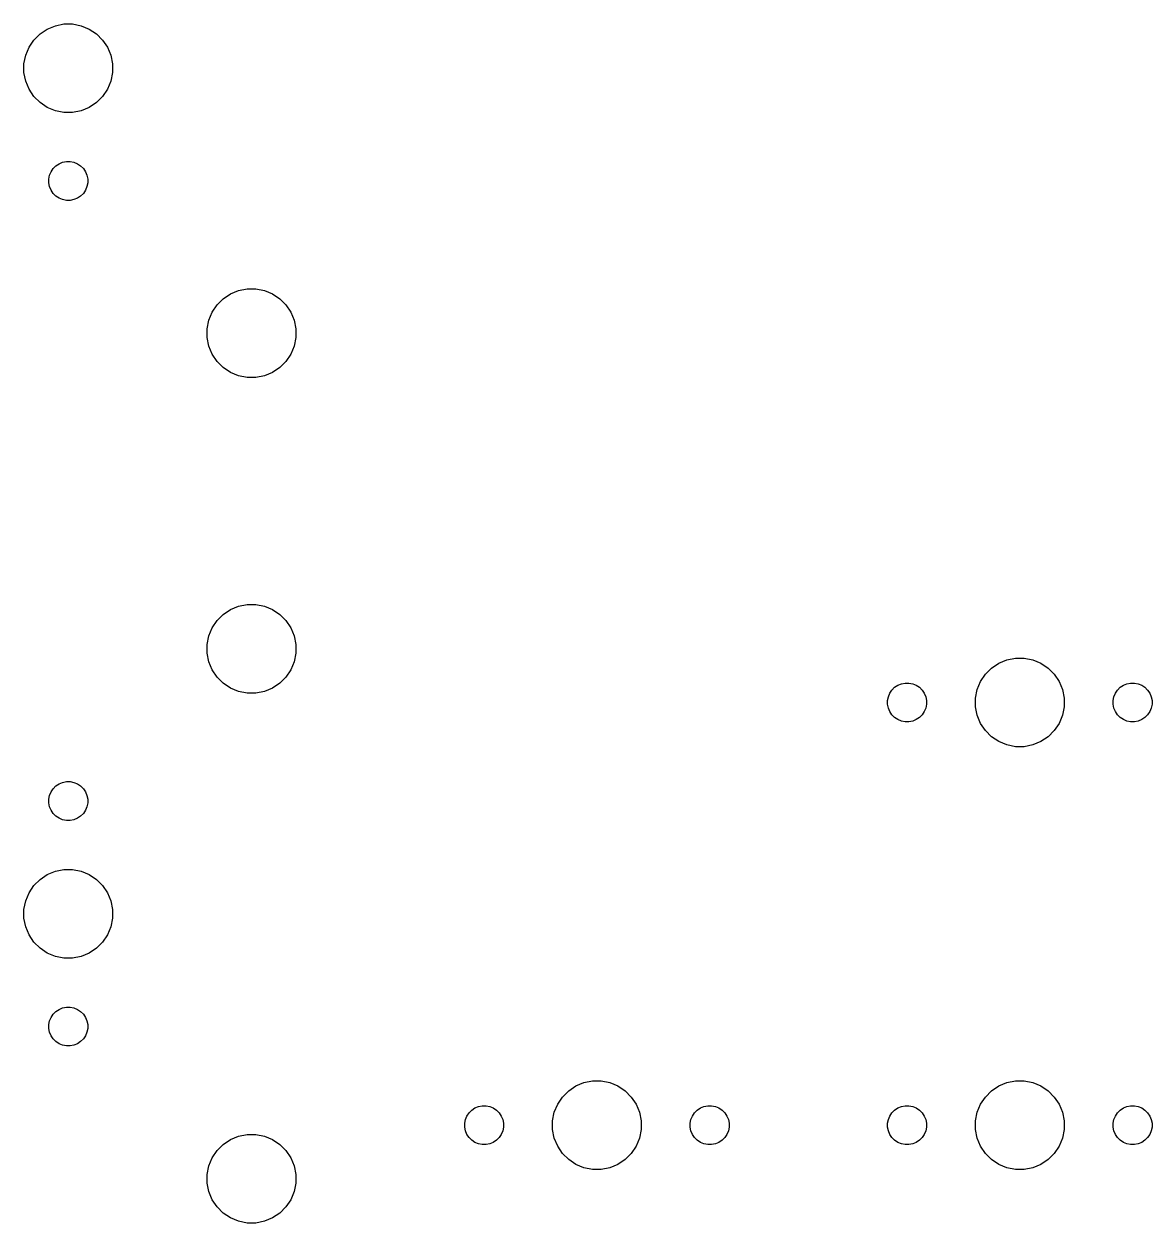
# Model space of a CAD drawing. Extents: x -662 to -203, y -195 to -58.
# Drawn here: x -601.3 to -550.5, y -168.8 to -114.7 of the extents above; entities that cross this region are included whole.
import ezdxf

# ---------------------------------------------------------------- set-up
doc = ezdxf.new("R2010")
doc.units = 0
doc.layers.add('BLACK', color=7, linetype='CONTINUOUS')

msp = doc.modelspace()

# ---------------------------------------------------------------- linework, layer by layer
at = {"layer": 'BLACK', "linetype": 'CONTINUOUS'}
for p, q in [((-600.546, -115.177), (-600.219, -114.959)), ((-600.219, -114.959), (-599.856, -114.808)), ((-599.856, -114.808), (-599.471, -114.732)), ((-599.471, -114.732), (-599.079, -114.732)), ((-599.079, -114.732), (-598.693, -114.808)), ((-598.693, -114.808), (-598.33, -114.959)), ((-598.33, -114.959), (-598.004, -115.177)), ((-601.042, -115.781), (-600.824, -115.455)), ((-600.824, -115.455), (-600.546, -115.177)), ((-598.004, -115.177), (-597.726, -115.455)), ((-597.726, -115.455), (-597.508, -115.781)), ((-601.269, -116.529), (-601.192, -116.144)), ((-601.192, -116.144), (-601.042, -115.781)), ((-597.508, -115.781), (-597.358, -116.144)), ((-597.358, -116.144), (-597.281, -116.529)), ((-601.269, -116.922), (-601.269, -116.529)), ((-597.281, -116.529), (-597.281, -116.922)), ((-601.192, -117.307), (-601.269, -116.922)), ((-597.281, -116.922), (-597.358, -117.307)), ((-601.042, -117.67), (-601.192, -117.307)), ((-600.824, -117.997), (-601.042, -117.67)), ((-597.508, -117.67), (-597.726, -117.997)), ((-597.358, -117.307), (-597.508, -117.67)), ((-600.546, -118.274), (-600.824, -117.997)), ((-600.219, -118.493), (-600.546, -118.274)), ((-598.004, -118.274), (-598.33, -118.493)), ((-597.726, -117.997), (-598.004, -118.274)), ((-599.856, -118.643), (-600.219, -118.493)), ((-599.471, -118.72), (-599.856, -118.643)), ((-599.079, -118.72), (-599.471, -118.72)), ((-598.693, -118.643), (-599.079, -118.72)), ((-598.33, -118.493), (-598.693, -118.643)), ((-599.689, -121.03), (-599.53, -120.964)), ((-599.53, -120.964), (-599.361, -120.931)), ((-599.361, -120.931), (-599.189, -120.931)), ((-599.189, -120.931), (-599.02, -120.964)), ((-599.02, -120.964), (-598.86, -121.03)), ((-600.15, -121.72), (-600.116, -121.55)), ((-600.116, -121.55), (-600.05, -121.391)), ((-600.05, -121.391), (-599.955, -121.248)), ((-599.955, -121.248), (-599.833, -121.126)), ((-599.833, -121.126), (-599.689, -121.03)), ((-598.86, -121.03), (-598.717, -121.126)), ((-598.717, -121.126), (-598.595, -121.248)), ((-598.595, -121.248), (-598.499, -121.391)), ((-598.499, -121.391), (-598.434, -121.55)), ((-598.434, -121.55), (-598.4, -121.72)), ((-600.15, -121.892), (-600.15, -121.72)), ((-600.116, -122.061), (-600.15, -121.892)), ((-600.05, -122.22), (-600.116, -122.061)), ((-598.434, -122.061), (-598.499, -122.22)), ((-598.4, -121.892), (-598.434, -122.061)), ((-598.4, -121.72), (-598.4, -121.892)), ((-599.955, -122.363), (-600.05, -122.22)), ((-599.833, -122.485), (-599.955, -122.363)), ((-599.689, -122.581), (-599.833, -122.485)), ((-599.53, -122.647), (-599.689, -122.581)), ((-598.86, -122.581), (-599.02, -122.647)), ((-598.717, -122.485), (-598.86, -122.581)), ((-598.595, -122.363), (-598.717, -122.485)), ((-598.499, -122.22), (-598.595, -122.363)), ((-599.361, -122.681), (-599.53, -122.647)), ((-599.189, -122.681), (-599.361, -122.681)), ((-599.02, -122.647), (-599.189, -122.681)), ((-592.291, -127.115), (-591.964, -126.897)), ((-591.964, -126.897), (-591.601, -126.746)), ((-591.601, -126.746), (-591.216, -126.67)), ((-591.216, -126.67), (-590.824, -126.67)), ((-590.824, -126.67), (-590.438, -126.746)), ((-590.438, -126.746), (-590.075, -126.897)), ((-590.075, -126.897), (-589.749, -127.115)), ((-592.787, -127.719), (-592.569, -127.393)), ((-592.569, -127.393), (-592.291, -127.115)), ((-589.749, -127.115), (-589.471, -127.393)), ((-589.471, -127.393), (-589.253, -127.719)), ((-592.937, -128.082), (-592.787, -127.719)), ((-589.253, -127.719), (-589.103, -128.082)), ((-593.014, -128.467), (-592.937, -128.082)), ((-593.014, -128.86), (-593.014, -128.467)), ((-589.103, -128.082), (-589.026, -128.467)), ((-589.026, -128.467), (-589.026, -128.86)), ((-592.937, -129.245), (-593.014, -128.86)), ((-589.026, -128.86), (-589.103, -129.245)), ((-592.787, -129.608), (-592.937, -129.245)), ((-592.569, -129.935), (-592.787, -129.608)), ((-589.253, -129.608), (-589.471, -129.935)), ((-589.103, -129.245), (-589.253, -129.608)), ((-592.291, -130.212), (-592.569, -129.935)), ((-589.471, -129.935), (-589.749, -130.212)), ((-591.964, -130.431), (-592.291, -130.212)), ((-591.601, -130.581), (-591.964, -130.431)), ((-591.216, -130.658), (-591.601, -130.581)), ((-590.824, -130.658), (-591.216, -130.658)), ((-590.438, -130.581), (-590.824, -130.658)), ((-590.075, -130.431), (-590.438, -130.581)), ((-589.749, -130.212), (-590.075, -130.431)), ((-591.964, -141.121), (-591.601, -140.97)), ((-591.601, -140.97), (-591.216, -140.894)), ((-591.216, -140.894), (-590.824, -140.894)), ((-590.824, -140.894), (-590.438, -140.97)), ((-590.438, -140.97), (-590.075, -141.121)), ((-592.569, -141.617), (-592.291, -141.339)), ((-592.291, -141.339), (-591.964, -141.121)), ((-590.075, -141.121), (-589.749, -141.339)), ((-589.749, -141.339), (-589.471, -141.617)), ((-592.937, -142.306), (-592.787, -141.943)), ((-592.787, -141.943), (-592.569, -141.617)), ((-589.471, -141.617), (-589.253, -141.943)), ((-589.253, -141.943), (-589.103, -142.306)), ((-593.014, -142.691), (-592.937, -142.306)), ((-589.103, -142.306), (-589.026, -142.691)), ((-593.014, -143.084), (-593.014, -142.691)), ((-592.937, -143.469), (-593.014, -143.084)), ((-589.026, -143.084), (-589.103, -143.469)), ((-589.026, -142.691), (-589.026, -143.084)), ((-592.787, -143.832), (-592.937, -143.469)), ((-589.103, -143.469), (-589.253, -143.832)), ((-557.683, -143.752), (-557.357, -143.534)), ((-557.357, -143.534), (-556.994, -143.383)), ((-556.994, -143.383), (-556.609, -143.307)), ((-556.609, -143.307), (-556.216, -143.307)), ((-556.216, -143.307), (-555.831, -143.383)), ((-555.831, -143.383), (-555.468, -143.534)), ((-555.468, -143.534), (-555.141, -143.752)), ((-592.569, -144.159), (-592.787, -143.832)), ((-592.291, -144.436), (-592.569, -144.159)), ((-589.471, -144.159), (-589.749, -144.436)), ((-589.253, -143.832), (-589.471, -144.159)), ((-558.179, -144.356), (-557.961, -144.03)), ((-557.961, -144.03), (-557.683, -143.752)), ((-555.141, -143.752), (-554.864, -144.03)), ((-554.864, -144.03), (-554.645, -144.356)), ((-591.964, -144.655), (-592.291, -144.436)), ((-591.601, -144.805), (-591.964, -144.655)), ((-590.075, -144.655), (-590.438, -144.805)), ((-589.749, -144.436), (-590.075, -144.655)), ((-562.268, -144.886), (-562.172, -144.743)), ((-562.172, -144.743), (-562.05, -144.621)), ((-562.05, -144.621), (-561.907, -144.525)), ((-561.907, -144.525), (-561.748, -144.459)), ((-561.748, -144.459), (-561.579, -144.426)), ((-561.579, -144.426), (-561.406, -144.426)), ((-561.406, -144.426), (-561.237, -144.459)), ((-561.237, -144.459), (-561.078, -144.525)), ((-561.078, -144.525), (-560.935, -144.621)), ((-560.935, -144.621), (-560.813, -144.743)), ((-560.813, -144.743), (-560.717, -144.886)), ((-558.406, -145.104), (-558.33, -144.719)), ((-558.33, -144.719), (-558.179, -144.356)), ((-554.645, -144.356), (-554.495, -144.719)), ((-554.495, -144.719), (-554.418, -145.104)), ((-552.108, -144.886), (-552.012, -144.743)), ((-552.012, -144.743), (-551.89, -144.621)), ((-551.89, -144.621), (-551.747, -144.525)), ((-551.747, -144.525), (-551.588, -144.459)), ((-551.588, -144.459), (-551.419, -144.426)), ((-551.419, -144.426), (-551.246, -144.426)), ((-551.246, -144.426), (-551.077, -144.459)), ((-551.077, -144.459), (-550.918, -144.525)), ((-550.918, -144.525), (-550.775, -144.621)), ((-550.775, -144.621), (-550.653, -144.743)), ((-550.653, -144.743), (-550.557, -144.886)), ((-591.216, -144.882), (-591.601, -144.805)), ((-590.824, -144.882), (-591.216, -144.882)), ((-590.438, -144.805), (-590.824, -144.882)), ((-562.367, -145.215), (-562.334, -145.045)), ((-562.367, -145.387), (-562.367, -145.215)), ((-562.334, -145.045), (-562.268, -144.886)), ((-560.717, -144.886), (-560.651, -145.045)), ((-560.651, -145.045), (-560.617, -145.215)), ((-560.617, -145.215), (-560.617, -145.387)), ((-558.406, -145.497), (-558.406, -145.104)), ((-554.418, -145.104), (-554.418, -145.497)), ((-552.207, -145.215), (-552.174, -145.045)), ((-552.207, -145.387), (-552.207, -145.215)), ((-552.174, -145.045), (-552.108, -144.886)), ((-550.557, -144.886), (-550.491, -145.045)), ((-550.491, -145.045), (-550.457, -145.215)), ((-550.457, -145.215), (-550.457, -145.387)), ((-562.334, -145.556), (-562.367, -145.387)), ((-562.268, -145.715), (-562.334, -145.556)), ((-562.172, -145.858), (-562.268, -145.715)), ((-562.05, -145.98), (-562.172, -145.858)), ((-560.813, -145.858), (-560.935, -145.98)), ((-560.717, -145.715), (-560.813, -145.858)), ((-560.651, -145.556), (-560.717, -145.715)), ((-560.617, -145.387), (-560.651, -145.556)), ((-558.33, -145.882), (-558.406, -145.497)), ((-554.418, -145.497), (-554.495, -145.882)), ((-552.174, -145.556), (-552.207, -145.387)), ((-552.108, -145.715), (-552.174, -145.556)), ((-552.012, -145.858), (-552.108, -145.715)), ((-551.89, -145.98), (-552.012, -145.858)), ((-550.653, -145.858), (-550.775, -145.98)), ((-550.557, -145.715), (-550.653, -145.858)), ((-550.491, -145.556), (-550.557, -145.715)), ((-550.457, -145.387), (-550.491, -145.556)), ((-561.907, -146.076), (-562.05, -145.98)), ((-561.748, -146.142), (-561.907, -146.076)), ((-561.579, -146.176), (-561.748, -146.142)), ((-561.406, -146.176), (-561.579, -146.176)), ((-561.237, -146.142), (-561.406, -146.176)), ((-561.078, -146.076), (-561.237, -146.142)), ((-560.935, -145.98), (-561.078, -146.076)), ((-558.179, -146.245), (-558.33, -145.882)), ((-557.961, -146.572), (-558.179, -146.245)), ((-554.645, -146.245), (-554.864, -146.572)), ((-554.495, -145.882), (-554.645, -146.245)), ((-551.747, -146.076), (-551.89, -145.98)), ((-551.588, -146.142), (-551.747, -146.076)), ((-551.419, -146.176), (-551.588, -146.142)), ((-551.246, -146.176), (-551.419, -146.176)), ((-551.077, -146.142), (-551.246, -146.176)), ((-550.918, -146.076), (-551.077, -146.142)), ((-550.775, -145.98), (-550.918, -146.076)), ((-557.683, -146.849), (-557.961, -146.572)), ((-557.357, -147.068), (-557.683, -146.849)), ((-555.141, -146.849), (-555.468, -147.068)), ((-554.864, -146.572), (-555.141, -146.849)), ((-556.994, -147.218), (-557.357, -147.068)), ((-556.609, -147.295), (-556.994, -147.218)), ((-556.216, -147.295), (-556.609, -147.295)), ((-555.831, -147.218), (-556.216, -147.295)), ((-555.468, -147.068), (-555.831, -147.218)), ((-599.955, -149.188), (-599.833, -149.066)), ((-599.833, -149.066), (-599.689, -148.97)), ((-599.689, -148.97), (-599.53, -148.904)), ((-599.53, -148.904), (-599.361, -148.871)), ((-599.361, -148.871), (-599.189, -148.871)), ((-599.189, -148.871), (-599.02, -148.904)), ((-599.02, -148.904), (-598.86, -148.97)), ((-598.86, -148.97), (-598.717, -149.066)), ((-598.717, -149.066), (-598.595, -149.188)), ((-600.15, -149.66), (-600.116, -149.49)), ((-600.116, -149.49), (-600.05, -149.331)), ((-600.05, -149.331), (-599.955, -149.188)), ((-598.595, -149.188), (-598.499, -149.331)), ((-598.499, -149.331), (-598.434, -149.49)), ((-598.434, -149.49), (-598.4, -149.66)), ((-600.15, -149.832), (-600.15, -149.66)), ((-600.116, -150.001), (-600.15, -149.832)), ((-600.05, -150.16), (-600.116, -150.001)), ((-599.955, -150.303), (-600.05, -150.16)), ((-598.499, -150.16), (-598.595, -150.303)), ((-598.434, -150.001), (-598.499, -150.16)), ((-598.4, -149.832), (-598.434, -150.001)), ((-598.4, -149.66), (-598.4, -149.832)), ((-599.833, -150.425), (-599.955, -150.303)), ((-599.689, -150.521), (-599.833, -150.425)), ((-599.53, -150.587), (-599.689, -150.521)), ((-599.361, -150.621), (-599.53, -150.587)), ((-599.189, -150.621), (-599.361, -150.621)), ((-599.02, -150.587), (-599.189, -150.621)), ((-598.86, -150.521), (-599.02, -150.587)), ((-598.717, -150.425), (-598.86, -150.521)), ((-598.595, -150.303), (-598.717, -150.425)), ((-599.856, -152.908), (-599.471, -152.832)), ((-599.471, -152.832), (-599.079, -152.832)), ((-599.079, -152.832), (-598.693, -152.908)), ((-600.824, -153.555), (-600.546, -153.277)), ((-600.546, -153.277), (-600.219, -153.059)), ((-600.219, -153.059), (-599.856, -152.908)), ((-598.693, -152.908), (-598.33, -153.059)), ((-598.33, -153.059), (-598.004, -153.277)), ((-598.004, -153.277), (-597.726, -153.555)), ((-601.192, -154.244), (-601.042, -153.881)), ((-601.042, -153.881), (-600.824, -153.555)), ((-597.726, -153.555), (-597.508, -153.881)), ((-597.508, -153.881), (-597.358, -154.244)), ((-601.269, -154.629), (-601.192, -154.244)), ((-597.358, -154.244), (-597.281, -154.629)), ((-601.269, -155.022), (-601.269, -154.629)), ((-601.192, -155.407), (-601.269, -155.022)), ((-597.281, -155.022), (-597.358, -155.407)), ((-597.281, -154.629), (-597.281, -155.022)), ((-601.042, -155.77), (-601.192, -155.407)), ((-597.358, -155.407), (-597.508, -155.77)), ((-600.824, -156.097), (-601.042, -155.77)), ((-600.546, -156.374), (-600.824, -156.097)), ((-597.726, -156.097), (-598.004, -156.374)), ((-597.508, -155.77), (-597.726, -156.097)), ((-600.219, -156.593), (-600.546, -156.374)), ((-599.856, -156.743), (-600.219, -156.593)), ((-598.33, -156.593), (-598.693, -156.743)), ((-598.004, -156.374), (-598.33, -156.593)), ((-599.471, -156.82), (-599.856, -156.743)), ((-599.079, -156.82), (-599.471, -156.82)), ((-598.693, -156.743), (-599.079, -156.82)), ((-600.05, -159.491), (-599.955, -159.348)), ((-599.955, -159.348), (-599.833, -159.226)), ((-599.833, -159.226), (-599.689, -159.13)), ((-599.689, -159.13), (-599.53, -159.064)), ((-599.53, -159.064), (-599.361, -159.031)), ((-599.361, -159.031), (-599.189, -159.031)), ((-599.189, -159.031), (-599.02, -159.064)), ((-599.02, -159.064), (-598.86, -159.13)), ((-598.86, -159.13), (-598.717, -159.226)), ((-598.717, -159.226), (-598.595, -159.348)), ((-598.595, -159.348), (-598.499, -159.491)), ((-600.15, -159.82), (-600.116, -159.65)), ((-600.15, -159.992), (-600.15, -159.82)), ((-600.116, -159.65), (-600.05, -159.491)), ((-598.499, -159.491), (-598.434, -159.65)), ((-598.434, -159.65), (-598.4, -159.82)), ((-598.4, -159.82), (-598.4, -159.992)), ((-600.116, -160.161), (-600.15, -159.992)), ((-600.05, -160.32), (-600.116, -160.161)), ((-599.955, -160.463), (-600.05, -160.32)), ((-598.499, -160.32), (-598.595, -160.463)), ((-598.434, -160.161), (-598.499, -160.32)), ((-598.4, -159.992), (-598.434, -160.161)), ((-599.833, -160.585), (-599.955, -160.463)), ((-599.689, -160.681), (-599.833, -160.585)), ((-599.53, -160.747), (-599.689, -160.681)), ((-599.361, -160.781), (-599.53, -160.747)), ((-599.189, -160.781), (-599.361, -160.781)), ((-599.02, -160.747), (-599.189, -160.781)), ((-598.86, -160.681), (-599.02, -160.747)), ((-598.717, -160.585), (-598.86, -160.681)), ((-598.595, -160.463), (-598.717, -160.585)), ((-576.733, -162.802), (-576.407, -162.584)), ((-576.407, -162.584), (-576.044, -162.433)), ((-576.044, -162.433), (-575.659, -162.357)), ((-575.659, -162.357), (-575.266, -162.357)), ((-575.266, -162.357), (-574.881, -162.433)), ((-574.881, -162.433), (-574.518, -162.584)), ((-574.518, -162.584), (-574.191, -162.802)), ((-557.683, -162.802), (-557.357, -162.584)), ((-557.357, -162.584), (-556.994, -162.433)), ((-556.994, -162.433), (-556.609, -162.357)), ((-556.609, -162.357), (-556.216, -162.357)), ((-556.216, -162.357), (-555.831, -162.433)), ((-555.831, -162.433), (-555.468, -162.584)), ((-555.468, -162.584), (-555.141, -162.802)), ((-577.229, -163.406), (-577.011, -163.08)), ((-577.011, -163.08), (-576.733, -162.802)), ((-574.191, -162.802), (-573.914, -163.08)), ((-573.914, -163.08), (-573.695, -163.406)), ((-558.179, -163.406), (-557.961, -163.08)), ((-557.961, -163.08), (-557.683, -162.802)), ((-555.141, -162.802), (-554.864, -163.08)), ((-554.864, -163.08), (-554.645, -163.406)), ((-581.222, -163.793), (-581.1, -163.671)), ((-581.1, -163.671), (-580.957, -163.575)), ((-580.957, -163.575), (-580.798, -163.509)), ((-580.798, -163.509), (-580.629, -163.476)), ((-580.629, -163.476), (-580.456, -163.476)), ((-580.456, -163.476), (-580.287, -163.509)), ((-580.287, -163.509), (-580.128, -163.575)), ((-580.128, -163.575), (-579.985, -163.671)), ((-579.985, -163.671), (-579.863, -163.793)), ((-577.38, -163.769), (-577.229, -163.406)), ((-573.695, -163.406), (-573.545, -163.769)), ((-571.062, -163.793), (-570.94, -163.671)), ((-570.94, -163.671), (-570.797, -163.575)), ((-570.797, -163.575), (-570.638, -163.509)), ((-570.638, -163.509), (-570.469, -163.476)), ((-570.469, -163.476), (-570.296, -163.476)), ((-570.296, -163.476), (-570.127, -163.509)), ((-570.127, -163.509), (-569.968, -163.575)), ((-569.968, -163.575), (-569.825, -163.671)), ((-569.825, -163.671), (-569.703, -163.793)), ((-562.172, -163.793), (-562.05, -163.671)), ((-562.05, -163.671), (-561.907, -163.575)), ((-561.907, -163.575), (-561.748, -163.509)), ((-561.748, -163.509), (-561.579, -163.476)), ((-561.579, -163.476), (-561.406, -163.476)), ((-561.406, -163.476), (-561.237, -163.509)), ((-561.237, -163.509), (-561.078, -163.575)), ((-561.078, -163.575), (-560.935, -163.671)), ((-560.935, -163.671), (-560.813, -163.793)), ((-558.33, -163.769), (-558.179, -163.406)), ((-554.645, -163.406), (-554.495, -163.769)), ((-552.012, -163.793), (-551.89, -163.671)), ((-551.89, -163.671), (-551.747, -163.575)), ((-551.747, -163.575), (-551.588, -163.509)), ((-551.588, -163.509), (-551.419, -163.476)), ((-551.419, -163.476), (-551.246, -163.476)), ((-551.246, -163.476), (-551.077, -163.509)), ((-551.077, -163.509), (-550.918, -163.575)), ((-550.918, -163.575), (-550.775, -163.671)), ((-550.775, -163.671), (-550.653, -163.793)), ((-581.417, -164.265), (-581.384, -164.095)), ((-581.384, -164.095), (-581.318, -163.936)), ((-581.318, -163.936), (-581.222, -163.793)), ((-579.863, -163.793), (-579.767, -163.936)), ((-579.767, -163.936), (-579.701, -164.095)), ((-579.701, -164.095), (-579.667, -164.265)), ((-577.456, -164.154), (-577.38, -163.769)), ((-577.456, -164.547), (-577.456, -164.154)), ((-573.545, -163.769), (-573.468, -164.154)), ((-573.468, -164.154), (-573.468, -164.547)), ((-571.257, -164.265), (-571.224, -164.095)), ((-571.224, -164.095), (-571.158, -163.936)), ((-571.158, -163.936), (-571.062, -163.793)), ((-569.703, -163.793), (-569.607, -163.936)), ((-569.607, -163.936), (-569.541, -164.095)), ((-569.541, -164.095), (-569.507, -164.265)), ((-562.367, -164.265), (-562.334, -164.095)), ((-562.334, -164.095), (-562.268, -163.936)), ((-562.268, -163.936), (-562.172, -163.793)), ((-560.813, -163.793), (-560.717, -163.936)), ((-560.717, -163.936), (-560.651, -164.095)), ((-560.651, -164.095), (-560.617, -164.265)), ((-558.406, -164.154), (-558.33, -163.769)), ((-558.406, -164.547), (-558.406, -164.154)), ((-554.495, -163.769), (-554.418, -164.154)), ((-554.418, -164.154), (-554.418, -164.547)), ((-552.207, -164.265), (-552.174, -164.095)), ((-552.174, -164.095), (-552.108, -163.936)), ((-552.108, -163.936), (-552.012, -163.793)), ((-550.653, -163.793), (-550.557, -163.936)), ((-550.557, -163.936), (-550.491, -164.095)), ((-550.491, -164.095), (-550.457, -164.265)), ((-591.601, -164.846), (-591.216, -164.77)), ((-591.216, -164.77), (-590.824, -164.77)), ((-590.824, -164.77), (-590.438, -164.846)), ((-581.417, -164.437), (-581.417, -164.265)), ((-581.384, -164.606), (-581.417, -164.437)), ((-581.318, -164.765), (-581.384, -164.606)), ((-581.222, -164.908), (-581.318, -164.765)), ((-579.767, -164.765), (-579.863, -164.908)), ((-579.701, -164.606), (-579.767, -164.765)), ((-579.667, -164.437), (-579.701, -164.606)), ((-579.667, -164.265), (-579.667, -164.437)), ((-577.38, -164.932), (-577.456, -164.547)), ((-573.468, -164.547), (-573.545, -164.932)), ((-571.257, -164.437), (-571.257, -164.265)), ((-571.224, -164.606), (-571.257, -164.437)), ((-571.158, -164.765), (-571.224, -164.606)), ((-571.062, -164.908), (-571.158, -164.765)), ((-569.607, -164.765), (-569.703, -164.908)), ((-569.541, -164.606), (-569.607, -164.765)), ((-569.507, -164.437), (-569.541, -164.606)), ((-569.507, -164.265), (-569.507, -164.437)), ((-562.367, -164.437), (-562.367, -164.265)), ((-562.334, -164.606), (-562.367, -164.437)), ((-562.268, -164.765), (-562.334, -164.606)), ((-562.172, -164.908), (-562.268, -164.765)), ((-560.717, -164.765), (-560.813, -164.908)), ((-560.651, -164.606), (-560.717, -164.765)), ((-560.617, -164.437), (-560.651, -164.606)), ((-560.617, -164.265), (-560.617, -164.437)), ((-558.33, -164.932), (-558.406, -164.547)), ((-554.418, -164.547), (-554.495, -164.932)), ((-552.207, -164.437), (-552.207, -164.265)), ((-552.174, -164.606), (-552.207, -164.437)), ((-552.108, -164.765), (-552.174, -164.606)), ((-552.012, -164.908), (-552.108, -164.765)), ((-550.557, -164.765), (-550.653, -164.908)), ((-550.491, -164.606), (-550.557, -164.765)), ((-550.457, -164.437), (-550.491, -164.606)), ((-550.457, -164.265), (-550.457, -164.437)), ((-592.569, -165.493), (-592.291, -165.215)), ((-592.291, -165.215), (-591.964, -164.997)), ((-591.964, -164.997), (-591.601, -164.846)), ((-590.438, -164.846), (-590.075, -164.997)), ((-590.075, -164.997), (-589.749, -165.215)), ((-589.749, -165.215), (-589.471, -165.493)), ((-581.1, -165.03), (-581.222, -164.908)), ((-580.957, -165.126), (-581.1, -165.03)), ((-580.798, -165.192), (-580.957, -165.126)), ((-580.629, -165.226), (-580.798, -165.192)), ((-580.456, -165.226), (-580.629, -165.226)), ((-580.287, -165.192), (-580.456, -165.226)), ((-580.128, -165.126), (-580.287, -165.192)), ((-579.985, -165.03), (-580.128, -165.126)), ((-579.863, -164.908), (-579.985, -165.03)), ((-577.229, -165.295), (-577.38, -164.932)), ((-577.011, -165.622), (-577.229, -165.295)), ((-573.695, -165.295), (-573.914, -165.622)), ((-573.545, -164.932), (-573.695, -165.295)), ((-570.94, -165.03), (-571.062, -164.908)), ((-570.797, -165.126), (-570.94, -165.03)), ((-570.638, -165.192), (-570.797, -165.126)), ((-570.469, -165.226), (-570.638, -165.192)), ((-570.296, -165.226), (-570.469, -165.226)), ((-570.127, -165.192), (-570.296, -165.226)), ((-569.968, -165.126), (-570.127, -165.192)), ((-569.825, -165.03), (-569.968, -165.126)), ((-569.703, -164.908), (-569.825, -165.03)), ((-562.05, -165.03), (-562.172, -164.908)), ((-561.907, -165.126), (-562.05, -165.03)), ((-561.748, -165.192), (-561.907, -165.126)), ((-561.579, -165.226), (-561.748, -165.192)), ((-561.406, -165.226), (-561.579, -165.226)), ((-561.237, -165.192), (-561.406, -165.226)), ((-561.078, -165.126), (-561.237, -165.192)), ((-560.935, -165.03), (-561.078, -165.126)), ((-560.813, -164.908), (-560.935, -165.03)), ((-558.179, -165.295), (-558.33, -164.932)), ((-557.961, -165.622), (-558.179, -165.295)), ((-554.645, -165.295), (-554.864, -165.622)), ((-554.495, -164.932), (-554.645, -165.295)), ((-551.89, -165.03), (-552.012, -164.908)), ((-551.747, -165.126), (-551.89, -165.03)), ((-551.588, -165.192), (-551.747, -165.126)), ((-551.419, -165.226), (-551.588, -165.192)), ((-551.246, -165.226), (-551.419, -165.226)), ((-551.077, -165.192), (-551.246, -165.226)), ((-550.918, -165.126), (-551.077, -165.192)), ((-550.775, -165.03), (-550.918, -165.126)), ((-550.653, -164.908), (-550.775, -165.03)), ((-592.937, -166.182), (-592.787, -165.819)), ((-592.787, -165.819), (-592.569, -165.493)), ((-589.471, -165.493), (-589.253, -165.819)), ((-589.253, -165.819), (-589.103, -166.182)), ((-576.733, -165.899), (-577.011, -165.622)), ((-573.914, -165.622), (-574.191, -165.899)), ((-557.683, -165.899), (-557.961, -165.622)), ((-554.864, -165.622), (-555.141, -165.899)), ((-593.014, -166.567), (-592.937, -166.182)), ((-589.103, -166.182), (-589.026, -166.567)), ((-576.407, -166.118), (-576.733, -165.899)), ((-576.044, -166.268), (-576.407, -166.118)), ((-575.659, -166.345), (-576.044, -166.268)), ((-575.266, -166.345), (-575.659, -166.345)), ((-574.881, -166.268), (-575.266, -166.345)), ((-574.518, -166.118), (-574.881, -166.268)), ((-574.191, -165.899), (-574.518, -166.118)), ((-557.357, -166.118), (-557.683, -165.899)), ((-556.994, -166.268), (-557.357, -166.118)), ((-556.609, -166.345), (-556.994, -166.268)), ((-556.216, -166.345), (-556.609, -166.345)), ((-555.831, -166.268), (-556.216, -166.345)), ((-555.468, -166.118), (-555.831, -166.268)), ((-555.141, -165.899), (-555.468, -166.118)), ((-593.014, -166.96), (-593.014, -166.567)), ((-589.026, -166.567), (-589.026, -166.96)), ((-592.937, -167.345), (-593.014, -166.96)), ((-592.787, -167.708), (-592.937, -167.345)), ((-589.103, -167.345), (-589.253, -167.708)), ((-589.026, -166.96), (-589.103, -167.345)), ((-592.569, -168.035), (-592.787, -167.708)), ((-589.253, -167.708), (-589.471, -168.035)), ((-592.291, -168.312), (-592.569, -168.035)), ((-591.964, -168.531), (-592.291, -168.312)), ((-591.601, -168.681), (-591.964, -168.531)), ((-590.075, -168.531), (-590.438, -168.681)), ((-589.749, -168.312), (-590.075, -168.531)), ((-589.471, -168.035), (-589.749, -168.312)), ((-591.216, -168.758), (-591.601, -168.681)), ((-590.824, -168.758), (-591.216, -168.758)), ((-590.438, -168.681), (-590.824, -168.758))]:
    msp.add_line(p, q, dxfattribs=at)

doc.saveas('drawing.dxf')
